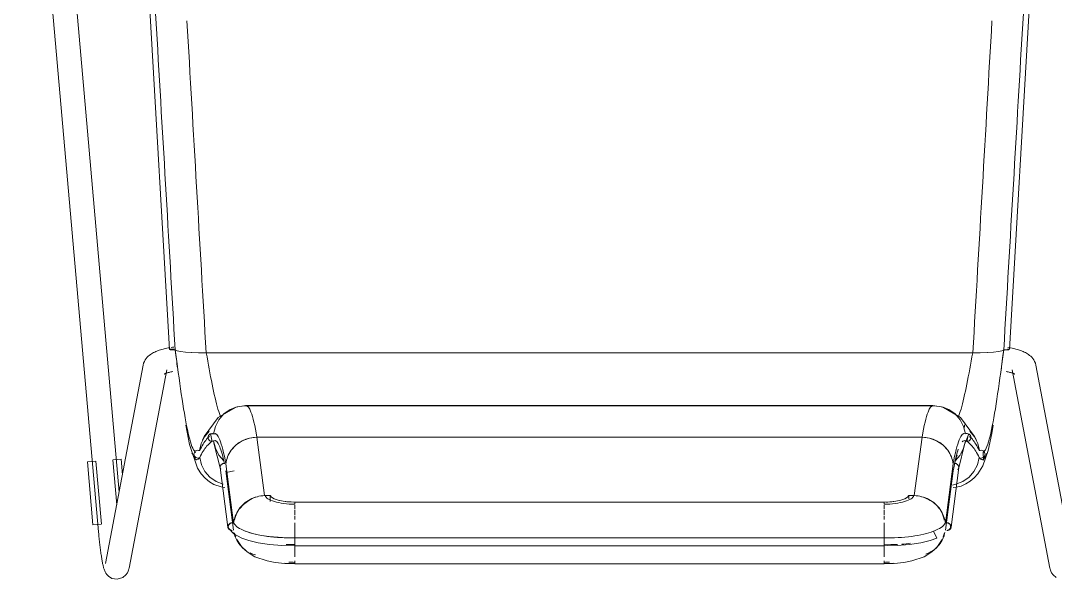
# Model space of a CAD drawing. Header units: millimetres. Extents: x 155927 to 317870, y -36033 to 97293.
# Drawn here: x 209895 to 210412, y 11464 to 11743 of the extents above; entities that cross this region are included whole.
import ezdxf

# ---------------------------------------------------------------- set-up
doc = ezdxf.new("R2010")
doc.units = ezdxf.units.MM
doc.header["$MEASUREMENT"] = 0
doc.layers.add('I-FURN', color=8, linetype='CONTINUOUS', lineweight=9)

msp = doc.modelspace()

# ---------------------------------------------------------------- linework, layer by layer
at = {"layer": 'I-FURN'}
for p, q in [((209894.81, 11930.71), (209933.76, 11487.39)), ((209944.06, 11507.26), (209906.76, 11931.76)), ((209949.96, 11910.59), (209969.24, 11578.68)), ((210408.76, 11910.59), (210389.48, 11578.68)), ((209964.16, 11578.32), (209964.76, 11578.51)), ((209964.76, 11578.51), (209965.38, 11578.69)), ((209965.38, 11578.69), (209966.01, 11578.87)), ((209966.01, 11578.87), (209966.65, 11579.03)), ((209966.65, 11579.03), (209967.31, 11579.18)), ((209967.31, 11579.18), (209967.97, 11579.32)), ((209967.97, 11579.32), (209968.65, 11579.46)), ((209968.65, 11579.46), (209969.35, 11579.58)), ((209969.24, 11578.68), (209969.3, 11578.73)), ((209969.31, 11578.62), (209969.24, 11578.68)), ((209969.31, 11578.73), (209969.25, 11578.68)), ((209969.25, 11578.68), (209969.32, 11578.62)), ((209969.3, 11578.73), (209969.49, 11578.78)), ((209969.49, 11578.78), (209969.31, 11578.73)), ((209969.51, 11578.57), (209969.31, 11578.62)), ((209969.32, 11578.62), (209969.51, 11578.57)), ((209969.78, 11578.82), (209969.49, 11578.78)), ((209969.49, 11578.78), (209969.78, 11578.82)), ((209969.51, 11578.57), (209969.81, 11578.53)), ((209969.81, 11578.53), (209969.51, 11578.57)), ((209970.16, 11578.86), (209969.78, 11578.82)), ((209969.78, 11578.82), (209970.16, 11578.86)), ((209969.81, 11578.53), (209970.19, 11578.5)), ((209970.19, 11578.5), (209969.81, 11578.53)), ((209970.05, 11579.7), (209970.77, 11579.81)), ((209970.61, 11578.88), (209970.16, 11578.86)), ((209970.16, 11578.86), (209970.61, 11578.88)), ((209970.19, 11578.5), (209970.65, 11578.47)), ((209970.65, 11578.47), (209970.19, 11578.5)), ((209971.1, 11578.89), (209970.61, 11578.88)), ((209970.61, 11578.88), (209971.1, 11578.89)), ((209970.65, 11578.47), (209971.14, 11578.47)), ((209971.14, 11578.47), (209970.65, 11578.47)), ((209970.77, 11579.81), (209971.49, 11579.91)), ((209971.6, 11578.89), (209971.1, 11578.89)), ((209971.1, 11578.89), (209971.6, 11578.89)), ((209971.14, 11578.47), (209971.64, 11578.47)), ((209971.64, 11578.47), (209971.14, 11578.47)), ((209971.64, 11578.47), (209972.11, 11578.49)), ((209972.11, 11578.49), (209971.64, 11578.47)), ((209973.01, 11578.09), (209972.11, 11578.49)), ((209972.11, 11578.49), (209973.01, 11578.09)), ((210386.61, 11578.49), (210385.71, 11578.09)), ((210385.71, 11578.09), (210386.61, 11578.49)), ((210386.61, 11578.49), (210387.08, 11578.47)), ((210387.08, 11578.47), (210386.61, 11578.49)), ((210387.08, 11578.47), (210387.58, 11578.47)), ((210387.58, 11578.47), (210387.08, 11578.47)), ((210387.58, 11578.47), (210388.07, 11578.47)), ((210388.07, 11578.47), (210387.58, 11578.47)), ((210388.07, 11578.47), (210388.52, 11578.5)), ((210388.53, 11578.5), (210388.07, 11578.47)), ((210388.52, 11578.5), (210388.91, 11578.53)), ((210388.91, 11578.53), (210388.53, 11578.5)), ((210388.94, 11578.82), (210388.56, 11578.86)), ((210388.56, 11578.86), (210388.94, 11578.82)), ((210389.37, 11579.58), (210388.67, 11579.7)), ((210388.91, 11578.53), (210389.21, 11578.57)), ((210389.21, 11578.57), (210388.91, 11578.53)), ((210389.23, 11578.78), (210388.94, 11578.82)), ((210388.94, 11578.82), (210389.23, 11578.78)), ((210390.06, 11579.46), (210389.37, 11579.58)), ((210389.47, 11578.68), (210389.41, 11578.73)), ((210389.42, 11578.73), (210389.48, 11578.68)), ((210390.75, 11579.32), (210390.06, 11579.46)), ((210391.41, 11579.18), (210390.75, 11579.32)), ((210392.07, 11579.03), (210391.41, 11579.18)), ((210392.71, 11578.87), (210392.07, 11579.03)), ((210393.34, 11578.69), (210392.71, 11578.87)), ((210393.96, 11578.51), (210393.34, 11578.69)), ((210394.56, 11578.32), (210393.96, 11578.51)), ((209956.67, 11572.71), (209957.11, 11573.5)), ((209957.11, 11573.5), (209957.59, 11574.19)), ((209957.59, 11574.19), (209958.1, 11574.79)), ((209958.1, 11574.79), (209958.63, 11575.31)), ((209958.63, 11575.31), (209959.16, 11575.76)), ((209959.16, 11575.76), (209959.69, 11576.16)), ((209959.69, 11576.16), (209960.22, 11576.52)), ((209960.22, 11576.52), (209960.76, 11576.84)), ((209960.76, 11576.84), (209961.3, 11577.13)), ((209961.3, 11577.13), (209961.85, 11577.4)), ((209961.85, 11577.4), (209962.41, 11577.66)), ((209962.41, 11577.66), (209962.98, 11577.89)), ((209962.98, 11577.89), (209963.56, 11578.11)), ((209963.56, 11578.11), (209964.16, 11578.32)), ((209974.75, 11577.72), (209973.01, 11578.09)), ((209973.01, 11578.09), (209974.76, 11577.72)), ((209977.22, 11577.41), (209974.76, 11577.72)), ((209974.76, 11577.72), (209977.25, 11577.41)), ((209980.31, 11577.17), (209977.25, 11577.41)), ((209977.25, 11577.41), (209980.36, 11577.17)), ((209983.83, 11577.02), (209980.35, 11577.17)), ((209980.36, 11577.17), (209983.89, 11577.02)), ((209987.58, 11576.96), (209983.89, 11577.02)), ((209983.89, 11577.02), (209987.66, 11576.96)), ((209987.66, 11576.96), (210371.06, 11576.96)), ((210371.06, 11576.96), (209987.66, 11576.96)), ((210371.06, 11576.96), (210374.83, 11577.02)), ((210374.83, 11577.02), (210371.14, 11576.96)), ((210374.83, 11577.02), (210378.36, 11577.17)), ((210378.37, 11577.17), (210374.89, 11577.02)), ((210378.36, 11577.17), (210381.47, 11577.41)), ((210381.47, 11577.41), (210378.41, 11577.17)), ((210381.47, 11577.41), (210383.96, 11577.72)), ((210383.96, 11577.72), (210381.5, 11577.41)), ((210383.96, 11577.72), (210385.71, 11578.09)), ((210385.71, 11578.09), (210383.97, 11577.72)), ((210395.16, 11578.11), (210394.56, 11578.32)), ((210395.74, 11577.89), (210395.16, 11578.11)), ((210396.31, 11577.66), (210395.74, 11577.89)), ((210396.87, 11577.4), (210396.31, 11577.66)), ((210397.42, 11577.13), (210396.87, 11577.4)), ((210397.95, 11576.84), (210397.42, 11577.13)), ((210398.5, 11576.52), (210397.95, 11576.84)), ((210399.03, 11576.16), (210398.5, 11576.52)), ((210399.56, 11575.76), (210399.03, 11576.16)), ((210400.09, 11575.31), (210399.56, 11575.76)), ((210400.62, 11574.79), (210400.09, 11575.31)), ((210401.13, 11574.19), (210400.62, 11574.79)), ((210401.61, 11573.5), (210401.13, 11574.19)), ((210402.05, 11572.71), (210401.61, 11573.5)), ((209956.05, 11570.83), (209937.24, 11471.54)), ((209949.03, 11469.3), (209967.84, 11568.6)), ((209956.05, 11570.83), (209956.31, 11571.82)), ((209956.31, 11571.82), (209956.67, 11572.71)), ((210390.88, 11568.6), (210409.69, 11469.3)), ((210402.41, 11571.82), (210402.05, 11572.71)), ((210402.67, 11570.83), (210402.41, 11571.82)), ((210421.48, 11471.54), (210402.67, 11570.83)), ((209966.62, 11566.37), (209966.65, 11566.38)), ((209966.65, 11566.38), (209966.72, 11566.42)), ((209966.72, 11566.42), (209966.81, 11566.47)), ((209966.81, 11566.47), (209966.96, 11566.55)), ((209966.96, 11566.55), (209967.15, 11566.63)), ((209967.15, 11566.63), (209967.39, 11566.73)), ((209967.39, 11566.73), (209967.65, 11566.83)), ((209967.65, 11566.83), (209967.96, 11566.94)), ((209967.96, 11566.94), (209968.29, 11567.04)), ((209968.29, 11567.04), (209968.66, 11567.15)), ((209968.66, 11567.15), (209969.05, 11567.26)), ((209969.05, 11567.26), (209969.47, 11567.37)), ((209969.47, 11567.37), (209969.92, 11567.47)), ((209969.92, 11567.47), (209970.39, 11567.57)), ((209970.39, 11567.57), (209970.88, 11567.67)), ((210388.33, 11567.57), (210387.84, 11567.67)), ((210388.8, 11567.47), (210388.33, 11567.57)), ((210389.24, 11567.37), (210388.8, 11567.47)), ((210389.67, 11567.26), (210389.24, 11567.37)), ((210390.06, 11567.15), (210389.67, 11567.26)), ((210390.43, 11567.04), (210390.06, 11567.15)), ((210390.76, 11566.94), (210390.43, 11567.04)), ((210391.07, 11566.83), (210390.76, 11566.94)), ((210391.33, 11566.73), (210391.07, 11566.83)), ((210391.57, 11566.63), (210391.33, 11566.73)), ((210391.76, 11566.55), (210391.57, 11566.63)), ((210391.91, 11566.47), (210391.76, 11566.55)), ((210392, 11566.42), (210391.91, 11566.47)), ((210392.07, 11566.38), (210392, 11566.42)), ((210392.1, 11566.37), (210392.07, 11566.38)), ((210002.32, 11549.74), (209993.66, 11544.63)), ((209999.61, 11548.62), (209996.47, 11546.45)), ((209996.47, 11546.44), (209999.61, 11548.61)), ((210002.47, 11549.81), (209999.29, 11548.44)), ((209999.61, 11548.61), (210003.18, 11549.98)), ((210003.18, 11549.98), (209999.61, 11548.62)), ((210007.51, 11550.61), (210002.47, 11549.81)), ((210006.97, 11550.46), (210003.18, 11549.98)), ((210003.18, 11549.98), (210006.97, 11550.45)), ((210006.97, 11550.46), (210351.75, 11550.46)), ((210351.75, 11550.46), (210006.97, 11550.46)), ((210046.41, 11550.61), (210007.5, 11550.61)), ((210351.21, 11550.61), (210046.41, 11550.61)), ((210351.21, 11550.61), (210356.25, 11549.81)), ((210355.54, 11549.98), (210351.75, 11550.46)), ((210351.75, 11550.45), (210355.54, 11549.98)), ((210355.54, 11549.98), (210359.11, 11548.61)), ((210359.11, 11548.62), (210355.54, 11549.98)), ((210356.25, 11549.81), (210359.43, 11548.44)), ((210356.4, 11549.74), (210365.05, 11544.63)), ((210362.25, 11546.45), (210359.11, 11548.62)), ((210359.11, 11548.61), (210362.25, 11546.44)), ((209993.66, 11544.63), (209986.68, 11535.09)), ((209993.96, 11543.58), (209992.21, 11540.18)), ((209992.21, 11540.18), (209993.97, 11543.57)), ((209996.47, 11546.45), (209993.96, 11543.58)), ((209993.97, 11543.57), (209996.47, 11546.44)), ((210364.76, 11543.58), (210362.25, 11546.45)), ((210362.25, 11546.44), (210364.75, 11543.57)), ((210364.75, 11543.57), (210366.5, 11540.18)), ((210366.51, 11540.18), (210364.76, 11543.58)), ((210365.05, 11544.63), (210372.04, 11535.09)), ((209977.35, 11540.76), (209979.25, 11531.1)), ((209989.13, 11537.85), (209986.73, 11535.01)), ((209986.74, 11535.01), (209989.13, 11537.85)), ((209992.21, 11540.18), (209991.32, 11536.47)), ((210367.4, 11536.47), (210366.51, 11540.18)), ((210369.58, 11537.85), (210371.98, 11535.01)), ((210371.99, 11535.01), (210369.59, 11537.85)), ((210380.63, 11536.7), (210381.37, 11540.76)), ((209986.73, 11535.01), (209985.09, 11531.69)), ((209985.1, 11531.69), (209986.74, 11535.01)), ((209986.68, 11535.09), (209985.79, 11533.34)), ((209988.54, 11535.2), (209988.47, 11534.71)), ((209988.47, 11534.71), (209988.54, 11534.22)), ((209988.48, 11534.71), (209988.54, 11535.2)), ((209988.54, 11534.22), (209988.48, 11534.71)), ((209988.54, 11535.2), (209988.73, 11535.66)), ((209988.73, 11535.66), (209988.54, 11535.2)), ((209988.73, 11533.76), (209988.54, 11534.22)), ((209988.54, 11534.22), (209988.73, 11533.76)), ((209988.73, 11535.66), (209989.03, 11536.07)), ((209989.02, 11536.07), (209988.73, 11535.66)), ((209989.03, 11533.36), (209988.73, 11533.76)), ((209988.73, 11533.76), (209989.02, 11533.36)), ((209989.41, 11536.38), (209989.02, 11536.07)), ((209989.02, 11533.36), (209989.41, 11533.04)), ((209989.03, 11536.07), (209989.41, 11536.38)), ((209989.41, 11533.05), (209989.03, 11533.36)), ((209989.41, 11536.38), (209989.86, 11536.58)), ((209989.86, 11536.58), (209989.41, 11536.38)), ((209989.86, 11532.84), (209989.41, 11533.05)), ((209989.41, 11533.04), (209989.86, 11532.84)), ((209992.38, 11536.48), (209989.5, 11536.43)), ((209989.8, 11536.57), (209990.64, 11532.68)), ((209990.35, 11536.67), (209989.86, 11536.58)), ((209989.86, 11536.58), (209990.35, 11536.66)), ((209990.35, 11532.76), (209989.86, 11532.84)), ((209989.86, 11532.84), (209990.35, 11532.76)), ((209990.85, 11536.63), (209990.35, 11536.67)), ((209990.35, 11536.66), (209990.85, 11536.63)), ((209990.85, 11532.8), (209990.35, 11532.76)), ((209990.35, 11532.76), (209990.85, 11532.8)), ((209990.85, 11536.63), (209991.32, 11536.46)), ((209991.32, 11536.47), (209990.85, 11536.63)), ((209991.32, 11532.96), (209990.85, 11532.8)), ((209990.85, 11532.8), (209991.32, 11532.96)), ((209991.32, 11532.96), (209992.21, 11529.25)), ((209991.67, 11531.11), (209991.35, 11532.98)), ((210005.69, 11533.06), (210002.57, 11530.99)), ((210009.23, 11534.38), (210005.69, 11533.06)), ((210013, 11534.86), (210009.23, 11534.38)), ((210016.86, 11505.58), (210013, 11534.86)), ((210013, 11534.86), (210345.72, 11534.86)), ((210345.72, 11534.86), (210013, 11534.86)), ((210345.72, 11534.86), (210341.86, 11505.58)), ((210349.49, 11534.38), (210345.72, 11534.86)), ((210353.03, 11533.06), (210349.49, 11534.38)), ((210356.14, 11530.99), (210353.03, 11533.06)), ((210366.51, 11529.25), (210367.4, 11532.96)), ((210367.05, 11531.11), (210369.22, 11536.43)), ((210367.4, 11536.46), (210367.87, 11536.63)), ((210367.87, 11536.63), (210367.4, 11536.47)), ((210367.87, 11532.8), (210367.4, 11532.96)), ((210367.4, 11532.96), (210367.87, 11532.8)), ((210368.37, 11536.67), (210367.87, 11536.63)), ((210367.87, 11536.63), (210368.37, 11536.66)), ((210368.37, 11532.76), (210367.87, 11532.8)), ((210367.87, 11532.8), (210368.37, 11532.76)), ((210368.08, 11532.68), (210368.92, 11536.57)), ((210368.86, 11536.58), (210368.37, 11536.67)), ((210368.37, 11536.66), (210368.86, 11536.58)), ((210368.86, 11532.84), (210368.37, 11532.76)), ((210368.37, 11532.76), (210368.86, 11532.84)), ((210368.86, 11536.58), (210369.31, 11536.38)), ((210369.31, 11536.38), (210368.86, 11536.58)), ((210369.31, 11533.05), (210368.86, 11532.84)), ((210368.86, 11532.84), (210369.31, 11533.04)), ((210369.31, 11536.38), (210369.69, 11536.07)), ((210369.7, 11536.07), (210369.31, 11536.38)), ((210369.69, 11533.36), (210369.31, 11533.05)), ((210369.31, 11533.04), (210369.7, 11533.36)), ((210369.69, 11536.07), (210369.99, 11535.66)), ((210369.99, 11533.76), (210369.69, 11533.36)), ((210369.99, 11535.66), (210369.7, 11536.07)), ((210369.7, 11533.36), (210369.99, 11533.76)), ((210369.99, 11535.66), (210370.17, 11535.2)), ((210370.18, 11535.2), (210369.99, 11535.66)), ((210370.17, 11534.22), (210369.99, 11533.76)), ((210369.99, 11533.76), (210370.18, 11534.22)), ((210370.17, 11535.2), (210370.24, 11534.71)), ((210370.24, 11534.71), (210370.17, 11534.22)), ((210370.25, 11534.71), (210370.18, 11535.2)), ((210370.18, 11534.22), (210370.25, 11534.71)), ((210371.98, 11535.01), (210373.62, 11531.69)), ((210373.63, 11531.69), (210371.99, 11535.01)), ((210372.04, 11535.09), (210372.93, 11533.34)), ((210378.74, 11528.18), (210380.63, 11536.7)), ((209979.25, 11531.1), (209983.24, 11519.38)), ((209981.48, 11526.29), (209981.54, 11526.78)), ((209981.54, 11526.78), (209981.48, 11526.29)), ((209981.54, 11526.78), (209981.73, 11527.24)), ((209981.72, 11527.24), (209981.54, 11526.78)), ((209982.01, 11527.64), (209981.72, 11527.24)), ((209981.73, 11527.24), (209982.01, 11527.64)), ((209982.01, 11527.64), (209982.39, 11527.96)), ((209982.39, 11527.96), (209982.01, 11527.64)), ((209982.39, 11527.96), (209982.84, 11528.17)), ((209982.84, 11528.17), (209982.39, 11527.96)), ((209982.84, 11528.17), (209983.33, 11528.26)), ((209983.33, 11528.26), (209982.84, 11528.17)), ((209983.33, 11528.26), (209983.83, 11528.23)), ((209983.83, 11528.23), (209983.33, 11528.26)), ((209983.83, 11528.23), (209984.31, 11528.08)), ((209984.31, 11528.08), (209983.83, 11528.23)), ((209984.31, 11528.08), (209985.1, 11531.69)), ((209985.09, 11531.69), (209984.31, 11528.08)), ((209994.64, 11519.5), (209991.67, 11531.11)), ((209992.21, 11529.25), (209993.96, 11525.85)), ((210002.57, 11530.99), (210000.09, 11528.25)), ((210358.63, 11528.25), (210356.14, 11530.99)), ((210364.08, 11519.5), (210367.05, 11531.11)), ((210365, 11526.22), (210366.51, 11529.25)), ((210373.62, 11531.69), (210374.41, 11528.08)), ((210374.41, 11528.08), (210373.63, 11531.69)), ((210374.41, 11528.08), (210374.89, 11528.23)), ((210374.89, 11528.23), (210374.41, 11528.08)), ((210374.89, 11528.23), (210375.39, 11528.26)), ((210375.39, 11528.26), (210374.89, 11528.23)), ((210375.39, 11528.26), (210375.88, 11528.17)), ((210375.88, 11528.17), (210375.39, 11528.26)), ((210375.88, 11528.17), (210376.33, 11527.96)), ((210376.33, 11527.96), (210375.88, 11528.17)), ((210376.07, 11520.55), (210378.74, 11528.18)), ((210376.44, 11523.35), (210376.24, 11527.19)), ((210376.33, 11527.96), (210376.7, 11527.64)), ((210376.71, 11527.64), (210376.33, 11527.96)), ((210376.7, 11527.64), (210376.99, 11527.24)), ((210377, 11527.24), (210376.71, 11527.64)), ((210376.99, 11527.24), (210377.18, 11526.78)), ((210377.18, 11526.78), (210377, 11527.24)), ((210377.18, 11526.78), (210377.23, 11526.29)), ((210377.24, 11526.29), (210377.18, 11526.78)), ((209928.18, 11522.41), (209930.23, 11522.59)), ((209930.94, 11491), (209928.18, 11522.41)), ((209930.23, 11522.59), (209932.29, 11522.77)), ((209935.18, 11491.37), (209932.42, 11522.78)), ((209940.86, 11523.52), (209942.85, 11500.92)), ((209940.99, 11523.53), (209943.05, 11523.71)), ((209943.05, 11523.71), (209945.09, 11523.89)), ((209945.79, 11516), (209945.09, 11523.89)), ((209981.56, 11525.81), (209981.48, 11526.29)), ((209981.48, 11526.29), (209981.55, 11525.81)), ((209981.55, 11525.81), (209981.75, 11525.35)), ((209981.75, 11525.36), (209981.56, 11525.81)), ((209982.05, 11524.96), (209981.75, 11525.36)), ((209981.75, 11525.35), (209982.05, 11524.96)), ((209982.44, 11524.65), (209982.05, 11524.96)), ((209982.05, 11524.96), (209982.44, 11524.65)), ((209982.9, 11524.46), (209982.44, 11524.65)), ((209982.44, 11524.65), (209982.89, 11524.46)), ((209982.89, 11524.46), (209983.39, 11524.38)), ((209983.39, 11524.38), (209982.9, 11524.46)), ((209983.89, 11524.43), (209983.39, 11524.38)), ((209983.39, 11524.38), (209983.89, 11524.42)), ((209984.36, 11524.59), (209983.89, 11524.43)), ((209983.89, 11524.42), (209984.36, 11524.59)), ((209984.36, 11524.59), (209985.26, 11520.96)), ((209993.96, 11525.85), (209996.47, 11522.98)), ((209996, 11521.6), (209995.55, 11521.4)), ((209996.49, 11521.67), (209996, 11521.6)), ((209996.99, 11521.64), (209996.49, 11521.67)), ((210362.49, 11523.44), (210361.12, 11517.15)), ((210362.23, 11521.67), (210361.73, 11521.64)), ((210362.72, 11521.6), (210362.23, 11521.67)), ((210362.25, 11522.98), (210364.76, 11525.85)), ((210363.25, 11525.88), (210362.49, 11523.44)), ((210363.17, 11521.4), (210362.72, 11521.6)), ((210373.46, 11520.96), (210374.36, 11524.59)), ((210374.83, 11524.43), (210374.36, 11524.59)), ((210374.36, 11524.59), (210374.83, 11524.42)), ((210375.27, 11523.67), (210376.44, 11523.35)), ((210375.82, 11524.46), (210375.33, 11524.38)), ((210375.33, 11524.38), (210375.83, 11524.46)), ((210376.28, 11524.65), (210375.82, 11524.46)), ((210375.83, 11524.46), (210376.28, 11524.65)), ((210376.67, 11524.96), (210376.28, 11524.65)), ((210376.28, 11524.65), (210376.67, 11524.96)), ((210376.97, 11525.36), (210376.67, 11524.96)), ((210376.67, 11524.96), (210376.97, 11525.35)), ((210377.16, 11525.81), (210376.97, 11525.36)), ((210376.97, 11525.35), (210377.17, 11525.81)), ((210377.23, 11526.29), (210377.16, 11525.81)), ((210377.17, 11525.81), (210377.24, 11526.29)), ((209983.24, 11519.38), (209985.06, 11516.56)), ((209985.06, 11516.56), (209987.05, 11514.32)), ((209985.26, 11520.96), (209987, 11517.64)), ((209987, 11517.64), (209989.48, 11514.81)), ((209994.68, 11520.28), (209994.61, 11519.81)), ((209994.61, 11519.81), (209994.68, 11519.34)), ((209994.63, 11519.58), (209998.48, 11489.8)), ((209994.87, 11520.72), (209994.68, 11520.28)), ((209994.68, 11519.34), (209994.87, 11518.9)), ((209995.16, 11521.1), (209994.87, 11520.72)), ((209995.55, 11521.4), (209995.16, 11521.1)), ((210001.3, 11491.78), (209997.46, 11521.48)), ((209997.48, 11517.93), (210001.32, 11488.24)), ((209997.6, 11517.15), (210001.67, 11517.96)), ((210357.4, 11488.24), (210361.24, 11517.93)), ((210357.42, 11491.78), (210361.26, 11521.48)), ((210360.24, 11489.8), (210364.09, 11519.58)), ((210363.56, 11521.1), (210363.17, 11521.4)), ((210363.85, 11520.72), (210363.56, 11521.1)), ((210363.56, 11518.51), (210363.85, 11518.9)), ((210364.04, 11520.28), (210363.85, 11520.72)), ((210363.85, 11518.9), (210364.04, 11519.34)), ((210364.11, 11519.81), (210364.04, 11520.28)), ((210364.04, 11519.34), (210364.11, 11519.81)), ((210369.24, 11514.81), (210371.72, 11517.64)), ((210371.72, 11517.64), (210373.46, 11520.96)), ((210371.83, 11514.47), (210373.57, 11516.43)), ((210373.57, 11516.43), (210376.07, 11520.55)), ((209987.05, 11514.32), (209989.22, 11512.54)), ((209989.22, 11512.54), (209991.49, 11511.2)), ((209989.48, 11514.81), (209992.57, 11512.64)), ((209991.49, 11511.2), (209995.09, 11509.9)), ((209992.57, 11512.64), (209996.08, 11511.24)), ((210362.63, 11511.25), (210360.89, 11510.87)), ((210360.9, 11510.87), (210362.64, 11511.24)), ((210362.64, 11511.24), (210366.15, 11512.64)), ((210365.29, 11510.38), (210367.65, 11511.41)), ((210366.15, 11512.64), (210369.24, 11514.81)), ((210367.65, 11511.41), (210369.85, 11512.79)), ((210369.85, 11512.79), (210371.83, 11514.47)), ((209995.09, 11509.9), (209996.86, 11509.67)), ((210361.36, 11509.58), (210362.78, 11509.73)), ((210362.78, 11509.73), (210365.29, 11510.38)), ((210019.58, 11505.65), (210016.86, 11505.58)), ((210019.58, 11505.65), (210019.58, 11502.64)), ((210020.22, 11504.79), (210019.58, 11505.65)), ((210019.58, 11505.63), (210019.58, 11502.64)), ((210021.57, 11504), (210020.22, 11504.79)), ((210023.55, 11503.33), (210021.57, 11504)), ((210026.05, 11502.82), (210023.55, 11503.33)), ((210028.9, 11502.5), (210026.05, 11502.82)), ((210031.93, 11502.39), (210028.9, 11502.5)), ((210326.79, 11502.39), (210031.93, 11502.39)), ((210031.93, 11502.33), (210326.79, 11502.33)), ((210329.82, 11502.5), (210326.79, 11502.39)), ((210332.67, 11502.82), (210329.82, 11502.5)), ((210335.17, 11503.33), (210332.67, 11502.82)), ((210337.15, 11504), (210335.17, 11503.33)), ((210338.5, 11504.79), (210337.15, 11504)), ((210339.14, 11505.65), (210338.5, 11504.79)), ((210339.14, 11503.98), (210339.14, 11505.65)), ((210341.86, 11505.58), (210339.14, 11505.65)), ((210339.14, 11503.98), (210339.14, 11505.63)), ((210031.93, 11499.2), (210031.93, 11500.8)), ((210031.93, 11499.15), (210031.93, 11499)), ((210031.93, 11496.02), (210031.93, 11498.48)), ((210326.79, 11500.8), (210326.79, 11499.2)), ((210326.79, 11499), (210326.79, 11499.15)), ((210326.79, 11498.48), (210326.79, 11496.02)), ((209932.99, 11491.17), (209930.94, 11491)), ((209935.05, 11491.36), (209932.99, 11491.17)), ((210001.17, 11489.43), (210000.55, 11494.21)), ((210031.93, 11493.65), (210031.93, 11495.49)), ((210031.93, 11488.47), (210031.93, 11492.03)), ((210326.79, 11495.49), (210326.79, 11493.65)), ((210326.79, 11492.03), (210326.79, 11488.47)), ((210357.85, 11491.77), (210358.17, 11494.21)), ((209933.77, 11487.23), (209933.76, 11487.39)), ((209933.84, 11486.48), (209933.77, 11487.23)), ((209933.91, 11485.73), (209933.84, 11486.48)), ((209933.98, 11484.98), (209933.91, 11485.73)), ((210001.39, 11486.4), (209998.84, 11489.3)), ((210005.5, 11484.22), (210001.39, 11486.4)), ((210007.26, 11487.76), (210010.7, 11486.66)), ((210010.7, 11486.66), (210015.13, 11485.69)), ((210015.13, 11485.69), (210019.15, 11485.1)), ((210031.93, 11488.27), (210031.93, 11484.46)), ((210031.93, 11484.46), (210031.93, 11488.27)), ((210326.79, 11484.46), (210326.79, 11488.27)), ((210326.79, 11488.27), (210326.79, 11484.46)), ((210353.21, 11484.22), (210351.46, 11487.76)), ((209934.06, 11484.24), (209933.98, 11484.98)), ((209934.13, 11483.5), (209934.06, 11484.24)), ((209934.21, 11482.76), (209934.13, 11483.5)), ((209934.29, 11482.04), (209934.21, 11482.76)), ((209934.37, 11481.32), (209934.29, 11482.04)), ((209934.45, 11480.61), (209934.37, 11481.32)), ((209934.54, 11479.91), (209934.45, 11480.61)), ((210002.96, 11483.61), (210002.86, 11483.81)), ((210005.64, 11479.71), (210002.96, 11483.61)), ((210008.96, 11483.05), (210005.5, 11484.22)), ((210013.65, 11481.95), (210008.96, 11483.05)), ((210019.27, 11481.11), (210013.65, 11481.95)), ((210019.15, 11485.1), (210025.71, 11484.57)), ((210025.39, 11480.62), (210019.27, 11481.11)), ((210031.93, 11480.53), (210025.39, 11480.62)), ((210025.71, 11484.57), (210031.93, 11484.49)), ((210326.79, 11484.49), (210031.93, 11484.49)), ((210031.93, 11480.53), (210031.93, 11484.48)), ((210031.93, 11484.48), (210031.93, 11484.38)), ((210031.93, 11484.38), (210031.93, 11484.16)), ((210031.93, 11484.16), (210031.93, 11483.82)), ((210031.93, 11483.82), (210031.93, 11483.41)), ((210031.93, 11483.41), (210031.93, 11482.93)), ((210031.93, 11482.93), (210031.93, 11482.43)), ((210031.93, 11482.43), (210031.93, 11481.94)), ((210031.93, 11481.94), (210031.93, 11481.49)), ((210031.93, 11481.49), (210031.93, 11481.1)), ((210031.93, 11481.1), (210031.93, 11480.79)), ((210031.93, 11480.79), (210031.93, 11480.6)), ((210031.93, 11480.77), (210031.93, 11477.75)), ((210031.93, 11477.76), (210031.93, 11480.77)), ((210031.93, 11480.6), (210031.93, 11480.53)), ((210031.93, 11480.53), (210326.79, 11480.53)), ((210326.79, 11484.38), (210326.79, 11480.53)), ((210326.79, 11484.16), (210326.79, 11484.38)), ((210326.79, 11483.82), (210326.79, 11484.16)), ((210326.79, 11483.41), (210326.79, 11483.82)), ((210326.79, 11482.93), (210326.79, 11483.41)), ((210326.79, 11482.43), (210326.79, 11482.93)), ((210326.79, 11481.94), (210326.79, 11482.43)), ((210326.79, 11481.49), (210326.79, 11481.94)), ((210326.79, 11481.1), (210326.79, 11481.49)), ((210326.79, 11480.79), (210326.79, 11481.1)), ((210326.79, 11480.6), (210326.79, 11480.79)), ((210326.79, 11477.75), (210326.79, 11480.77)), ((210326.79, 11480.77), (210326.79, 11477.76)), ((210326.79, 11480.53), (210333.33, 11480.62)), ((210326.79, 11480.53), (210326.79, 11480.6)), ((210333.33, 11480.62), (210339.45, 11481.11)), ((210339.45, 11481.11), (210345.07, 11481.95)), ((210345.07, 11481.95), (210349.76, 11483.05)), ((210349.76, 11483.05), (210353.21, 11484.22)), ((210353.08, 11479.71), (210355.76, 11483.61)), ((210355.76, 11483.61), (210355.86, 11483.81)), ((209934.62, 11479.22), (209934.54, 11479.91)), ((209934.71, 11478.55), (209934.62, 11479.22)), ((209934.8, 11477.88), (209934.71, 11478.55)), ((209934.89, 11477.24), (209934.8, 11477.88)), ((209934.98, 11476.6), (209934.89, 11477.24)), ((209935.07, 11475.98), (209934.98, 11476.6)), ((209935.16, 11475.38), (209935.07, 11475.98)), ((209935.25, 11474.79), (209935.16, 11475.38)), ((210008.12, 11477.42), (210005.64, 11479.71)), ((210012, 11475.03), (210008.12, 11477.42)), ((210018.05, 11472.9), (210012, 11475.03)), ((210031.93, 11475.01), (210031.93, 11477.59)), ((210326.79, 11477.59), (210326.79, 11475.01)), ((210340.67, 11472.9), (210346.72, 11475.03)), ((210346.72, 11475.03), (210350.6, 11477.42)), ((210350.6, 11477.42), (210353.08, 11479.71)), ((209935.34, 11474.22), (209935.25, 11474.79)), ((209935.44, 11473.67), (209935.34, 11474.22)), ((209935.53, 11473.14), (209935.44, 11473.67)), ((209935.62, 11472.63), (209935.53, 11473.14)), ((209935.72, 11472.13), (209935.62, 11472.63)), ((209935.81, 11471.65), (209935.72, 11472.13)), ((209935.91, 11471.19), (209935.81, 11471.65)), ((209936.01, 11470.75), (209935.91, 11471.19)), ((209936.11, 11470.32), (209936.01, 11470.75)), ((209936.21, 11469.91), (209936.11, 11470.32)), ((209936.32, 11469.51), (209936.21, 11469.91)), ((210022.08, 11472.11), (210018.05, 11472.9)), ((210026.9, 11471.6), (210022.08, 11472.11)), ((210031.93, 11471.49), (210026.9, 11471.6)), ((210031.93, 11471.51), (210031.93, 11472.98)), ((210031.93, 11471.66), (210031.93, 11471.49)), ((210031.93, 11471.49), (210326.79, 11471.49)), ((210326.79, 11472.98), (210326.79, 11471.51)), ((210326.79, 11471.49), (210326.79, 11471.66)), ((210326.79, 11471.49), (210331.82, 11471.6)), ((210331.82, 11471.6), (210336.64, 11472.11)), ((210336.64, 11472.11), (210340.67, 11472.9)), ((209936.44, 11469.11), (209936.32, 11469.51)), ((209936.56, 11468.72), (209936.44, 11469.11)), ((209936.7, 11468.31), (209936.56, 11468.72)), ((209936.87, 11467.88), (209936.7, 11468.31)), ((209937.09, 11467.41), (209936.87, 11467.88)), ((209937.39, 11466.85), (209937.09, 11467.41)), ((209937.87, 11466.15), (209937.39, 11466.85)), ((209938.73, 11465.24), (209937.87, 11466.15)), ((209940.38, 11464.2), (209938.73, 11465.24)), ((209945.89, 11464.55), (209947.47, 11465.87)), ((209947.47, 11465.87), (209948.21, 11466.95)), ((209948.21, 11466.95), (209948.59, 11467.75)), ((209948.59, 11467.75), (209948.8, 11468.37)), ((209948.8, 11468.37), (209948.94, 11468.89)), ((209948.94, 11468.89), (209949.03, 11469.3)), ((210409.78, 11468.89), (210409.69, 11469.3)), ((210409.92, 11468.37), (210409.78, 11468.89)), ((210410.13, 11467.75), (210409.92, 11468.37)), ((210410.5, 11466.95), (210410.13, 11467.75)), ((210411.25, 11465.87), (210410.5, 11466.95)), ((210412.83, 11464.55), (210411.25, 11465.87)), ((209943.14, 11463.71), (209940.38, 11464.2)), ((209945.89, 11464.55), (209943.14, 11463.71))]:
    msp.add_line(p, q, dxfattribs=at)
for centre, major_axis, ratio, start_param, end_param in [((210013.13, 11519.79), (-15.78, 0), 0.955139, 4.720632, 5.68731), ((210345.59, 11519.79), (-15.78, 0), 0.955139, 3.737469, 4.704147), ((210013.13, 11519.79), (-15.78, 0), 0.955139, 5.687432, 5.928979), ((210345.59, 11519.79), (-15.78, 0), 0.955139, 3.495799, 3.737346), ((209996.58, 11519.81), (-1.96, 0), 0.955139, 4.501447, 6.790779), ((210013.13, 11519.79), (-15.78, 0), 0.955139, 5.929149, 6.170649), ((210345.59, 11519.79), (-15.78, 0), 0.955139, 3.254129, 3.495629), ((210362.14, 11519.81), (-1.96, 0), 0.955139, 2.379629, 4.923331), ((210031.93, 11487.24), (0, -15.75), 0.000004, 3.431839, 3.614078), ((210326.79, 11487.24), (0, -15.75), 0.000004, 2.669107, 2.851347), ((210031.93, 11475.77), (-12.4, 0), 0.287441, 1.332781, 1.570796), ((210326.79, 11475.77), (12.4, 0), 0.287441, 4.712389, 4.932602)]:
    msp.add_ellipse(centre, major_axis=major_axis, ratio=ratio, start_param=start_param, end_param=end_param, dxfattribs=at)
for points in [[(209972.11, 11578.49), (209968.89, 11633.72), (209962.45, 11744.32), (209956.01, 11855.08), (209952.79, 11910.49)], [(210386.61, 11578.49), (210389.83, 11633.72), (210396.27, 11744.32), (210402.71, 11855.08), (210405.93, 11910.49)], [(209987.58, 11576.96), (209984.39, 11632.32), (209981.19, 11687.74), (209977.99, 11743.2)], [(210380.72, 11743.2), (210377.53, 11687.74), (210374.33, 11632.32), (210371.14, 11576.96)], [(209972.13, 11578.48), (209972.51, 11575.42), (209972.9, 11572.32), (209973.29, 11569.27)], [(210386.59, 11578.48), (210386.2, 11575.35), (210385.8, 11572.19), (210385.41, 11569.08)], [(210007.5, 11550.61), (210007.33, 11550.61), (210007.15, 11550.56), (210006.97, 11550.45)], [(210351.75, 11550.45), (210351.57, 11550.56), (210351.39, 11550.61), (210351.21, 11550.61)], [(210367.01, 11540.93), (210366.96, 11540.46), (210366.9, 11539.99), (210366.84, 11539.53)], [(209991.32, 11536.46), (209992.34, 11537.01), (209994.39, 11535.05), (209996.43, 11526.98), (209997.46, 11521.48)], [(210367.4, 11536.46), (210366.38, 11537.01), (210364.33, 11535.05), (210362.29, 11526.98), (210361.26, 11521.48)], [(210367.4, 11532.96), (210366.86, 11533.25), (210366.31, 11533.11), (210365.77, 11532.54)], [(210363.87, 11528.81), (210363.21, 11526.91), (210362.55, 11524.1), (210361.89, 11521.06)], [(210016.86, 11505.58), (210015.57, 11505.54), (210013.07, 11505.18), (210009.47, 11503.77), (210006.32, 11501.58), (210003.79, 11498.74), (210002.03, 11495.4), (210001.45, 11493.02), (210001.3, 11491.78)], [(210031.93, 11501.27), (210028.15, 11501.32), (210020.75, 11502.29), (210017.37, 11504.46), (210017.11, 11505.57)], [(210023.56, 11503.28), (210025.6, 11502.73), (210028.32, 11502.45), (210031.1, 11502.36)], [(210341.61, 11505.57), (210341.48, 11505.01), (210340.54, 11503.91), (210337.21, 11502.52), (210332.42, 11501.56), (210328.68, 11501.29), (210326.79, 11501.27)], [(210327.62, 11502.34), (210330.4, 11502.4), (210332.95, 11502.76), (210335.16, 11503.28)], [(210357.42, 11491.78), (210357.27, 11493.02), (210356.69, 11495.4), (210354.93, 11498.74), (210352.4, 11501.58), (210349.25, 11503.77), (210345.65, 11505.18), (210343.15, 11505.54), (210341.86, 11505.58)], [(210001.76, 11493.3), (210002.03, 11494.49), (210002.44, 11495.67), (210003, 11496.78)], [(210355.44, 11497.29), (210356.13, 11496.03), (210356.54, 11494.67), (210356.87, 11493.29)], [(210000.54, 11491.96), (210000.71, 11491.97), (210000.88, 11491.97), (210001.03, 11491.94)], [(210031.93, 11484.46), (210029.59, 11484.42), (210024.94, 11484.49), (210018.08, 11485.12), (210011.94, 11486.23), (210006.87, 11487.76), (210003.17, 11489.66), (210001.86, 11491.06), (210001.5, 11491.79)], [(210357.22, 11491.79), (210356.86, 11491.06), (210355.55, 11489.66), (210353.09, 11488.39), (210351.63, 11487.82)], [(210002.39, 11484.9), (210002.14, 11485.53), (210001.98, 11486.18), (210001.84, 11486.84)], [(210356.95, 11486.91), (210356.79, 11486.22), (210356.59, 11485.55), (210356.34, 11484.89)], [(210031.93, 11481.06), (210030.5, 11481.04), (210029.08, 11481.04), (210027.67, 11481.08)], [(210333.39, 11481.17), (210331.2, 11481.06), (210329, 11481.02), (210326.79, 11481.06)], [(210339.94, 11481.74), (210338.53, 11481.56), (210337.08, 11481.39), (210335.6, 11481.28)], [(210009.55, 11476.97), (210010.44, 11476.54), (210011.36, 11476.14), (210012.32, 11475.9)], [(210031.93, 11471.58), (210030.22, 11471.58), (210028.55, 11471.65), (210026.96, 11471.8)], [(210331.39, 11471.77), (210329.92, 11471.64), (210328.36, 11471.58), (210326.79, 11471.58)]]:
    msp.add_open_spline(points, degree=3, dxfattribs=at)
for points, knots in [([(209972.11, 11578.49), (209973.13, 11570.94), (209975.16, 11555.72), (209978.21, 11537.29), (209980.65, 11528.99), (209982.07, 11527.39), (209982.48, 11527.19)], [0, 0, 0, 0, 0.25, 0.5, 0.75, 0.8499412, 0.8499412, 0.8499412, 0.8499412]), ([(210386.61, 11578.49), (210385.59, 11570.94), (210383.56, 11555.72), (210380.51, 11537.29), (210378.07, 11528.99), (210376.65, 11527.39), (210376.24, 11527.19)], [0, 0, 0, 0, 0.25, 0.5, 0.75, 0.8499411, 0.8499411, 0.8499411, 0.8499411]), ([(209994.96, 11544.69), (209994.47, 11545.83), (209993.01, 11550.08), (209990.58, 11560.79), (209988.63, 11571.57), (209987.66, 11576.96)], [0.375, 0.375, 0.375, 0.375, 0.5, 0.75, 1, 1, 1, 1]), ([(210371.06, 11576.96), (210370.09, 11571.57), (210368.14, 11560.79), (210365.71, 11550.08), (210364.25, 11545.83), (210363.76, 11544.69)], [0, 0, 0, 0, 0.25, 0.5, 0.625, 0.625, 0.625, 0.625]), ([(210013, 11534.86), (210012, 11540.59), (210010.17, 11548.23), (210008.33, 11550.61), (210007.51, 11550.61)], [0, 0, 0, 0, 0.5, 0.9107154, 0.9107154, 0.9107154, 0.9107154]), ([(210351.21, 11550.61), (210350.39, 11550.61), (210348.55, 11548.23), (210346.72, 11540.59), (210345.72, 11534.86)], [0.0892847, 0.0892847, 0.0892847, 0.0892847, 0.5, 1, 1, 1, 1]), ([(209984.31, 11528.08), (209985.48, 11530.48), (209987.1, 11533.14), (209988.73, 11534.81), (209989.19, 11535.21)], [0, 0, 0, 0, 0.5, 0.696307, 0.696307, 0.696307, 0.696307]), ([(209984.36, 11524.59), (209985.52, 11526.99), (209987.61, 11530.42), (209989.7, 11532.21), (209990.64, 11532.68)], [0, 0, 0, 0, 0.5, 0.9025379, 0.9025379, 0.9025379, 0.9025379]), ([(209991.32, 11532.96), (209992.34, 11533.51), (209994.16, 11531.77), (209995.97, 11525.29), (209996.76, 11521.57)], [0, 0, 0, 0, 0.5, 0.8877852, 0.8877852, 0.8877852, 0.8877852]), ([(210374.36, 11524.59), (210373.2, 11526.99), (210371.11, 11530.42), (210369.02, 11532.21), (210368.08, 11532.68)], [0, 0, 0, 0, 0.5, 0.9025383, 0.9025383, 0.9025383, 0.9025383]), ([(210374.41, 11528.08), (210373.24, 11530.48), (210371.62, 11533.14), (210369.99, 11534.81), (210369.53, 11535.21)], [0, 0, 0, 0, 0.5, 0.6963068, 0.6963068, 0.6963068, 0.6963068]), ([(209980.51, 11527.01), (209980.77, 11526.29), (209982.05, 11523.27), (209983.33, 11523.03), (209984.36, 11524.59)], [0.6866019, 0.6866019, 0.6866019, 0.6866019, 0.75, 1, 1, 1, 1]), ([(210378.13, 11526.8), (210377.9, 11526.17), (210376.64, 11523.26), (210375.39, 11523.03), (210374.36, 11524.59)], [0.6929173, 0.6929173, 0.6929173, 0.6929173, 0.75, 1, 1, 1, 1]), ([(210004.5, 11499.16), (210005.89, 11501), (210008.71, 11503.31), (210012.09, 11504.79), (210013.33, 11505.03)], [-0.6390766, -0.6390766, -0.6390766, -0.6390766, -0.3333333, -0.1666667, -0.1666667, -0.1666667, -0.1666667]), ([(210345.39, 11505.03), (210346.62, 11504.7), (210349.94, 11503.35), (210353.1, 11501.09), (210354.29, 11499.19)], [-0.8333333, -0.8333333, -0.8333333, -0.8333333, -0.6666667, -0.3609234, -0.3609234, -0.3609234, -0.3609234]), ([(210001.3, 11491.78), (210001.16, 11491.84), (210000.95, 11491.91), (210000.66, 11491.95), (210000.38, 11491.97), (210000.08, 11491.93), (209999.79, 11491.85), (209999.52, 11491.74), (209999.21, 11491.54), (209998.89, 11491.23), (209998.65, 11490.86), (209998.52, 11490.51), (209998.47, 11490.19), (209998.47, 11489.92), (209998.5, 11489.66), (209998.57, 11489.41), (209998.69, 11489.16), (209998.88, 11488.86), (209999.2, 11488.55), (209999.6, 11488.34), (209999.95, 11488.24), (210000.21, 11488.2), (210000.37, 11488.2), (210000.45, 11488.2)], [0, 0, 0, 0, 0.0555556, 0.0833333, 0.1111111, 0.1666667, 0.1944444, 0.2222222, 0.2777778, 0.3333333, 0.3888889, 0.4444444, 0.4791667, 0.5138889, 0.5486111, 0.5833333, 0.6180556, 0.6527778, 0.7222222, 0.7916667, 0.8263889, 0.8611111, 0.8888889, 0.8888889, 0.8888889, 0.8888889]), ([(210000.54, 11488.21), (210000.37, 11488.22), (210000.08, 11488.26), (209999.7, 11488.4), (209999.29, 11488.66), (209998.83, 11489.18), (209998.58, 11490.04), (209998.81, 11490.83), (209999.2, 11491.36), (209999.59, 11491.68), (209999.89, 11491.82), (210000.05, 11491.87)], [-0.875, -0.875, -0.875, -0.875, -0.8125, -0.765625, -0.71875, -0.625, -0.5, -0.375, -0.3125, -0.25, -0.1875, -0.1875, -0.1875, -0.1875]), ([(210358.67, 11491.87), (210358.79, 11491.83), (210359.02, 11491.73), (210359.43, 11491.46), (210359.89, 11490.91), (210360.14, 11490.04), (210359.91, 11489.26), (210359.52, 11488.75), (210359.13, 11488.45), (210358.68, 11488.26), (210358.35, 11488.22), (210358.18, 11488.21)], [-0.8125, -0.8125, -0.8125, -0.8125, -0.765625, -0.71875, -0.625, -0.5, -0.375, -0.3125, -0.25, -0.1875, -0.125, -0.125, -0.125, -0.125]), ([(210358.27, 11488.2), (210358.42, 11488.19), (210358.64, 11488.21), (210358.93, 11488.28), (210359.2, 11488.38), (210359.51, 11488.56), (210359.83, 11488.85), (210360.07, 11489.21), (210360.2, 11489.56), (210360.25, 11489.87), (210360.25, 11490.14), (210360.22, 11490.4), (210360.15, 11490.66), (210360.03, 11490.91), (210359.84, 11491.22), (210359.52, 11491.54), (210359.12, 11491.78), (210358.77, 11491.9), (210358.51, 11491.94), (210358.34, 11491.96), (210358.27, 11491.97)], [0.1111111, 0.1111111, 0.1111111, 0.1111111, 0.1666667, 0.1944444, 0.2222222, 0.2777778, 0.3333333, 0.3888889, 0.4444444, 0.4791667, 0.5138889, 0.5486111, 0.5833333, 0.6180556, 0.6527778, 0.7222222, 0.7916667, 0.8263889, 0.8611111, 0.8888889, 0.8888889, 0.8888889, 0.8888889]), ([(210001.51, 11487.12), (210001.67, 11486.36), (210002.24, 11484.45), (210003.8, 11481.59), (210005.8, 11479.41), (210007.19, 11478.4), (210007.59, 11478.13)], [0.0592823, 0.0592823, 0.0592823, 0.0592823, 0.1666667, 0.3333333, 0.5, 0.565028, 0.565028, 0.565028, 0.565028]), ([(210351.46, 11487.76), (210350.03, 11487.21), (210346.7, 11486.22), (210340.64, 11485.12), (210333.78, 11484.49), (210329.13, 11484.42), (210326.79, 11484.46)], [0.3397465, 0.3397465, 0.3397465, 0.3397465, 0.5, 0.6666667, 0.8333333, 0.9999948, 0.9999948, 0.9999948, 0.9999948]), ([(210352.29, 11478.98), (210353.24, 11479.77), (210354.91, 11481.59), (210356.51, 11484.41), (210356.97, 11486.32), (210357.13, 11487.06)], [0.5, 0.5, 0.5, 0.5, 0.6666667, 0.8333333, 0.9365189, 0.9365189, 0.9365189, 0.9365189]), ([(210347.65, 11476.33), (210348.17, 11476.52), (210349.52, 11477.09), (210350.77, 11477.83), (210351.5, 11478.36)], [0.260519, 0.260519, 0.260519, 0.260519, 0.3333333, 0.4544474, 0.4544474, 0.4544474, 0.4544474])]:
    msp.add_open_spline(points, degree=3, knots=knots, dxfattribs=at)

doc.saveas('drawing.dxf')
